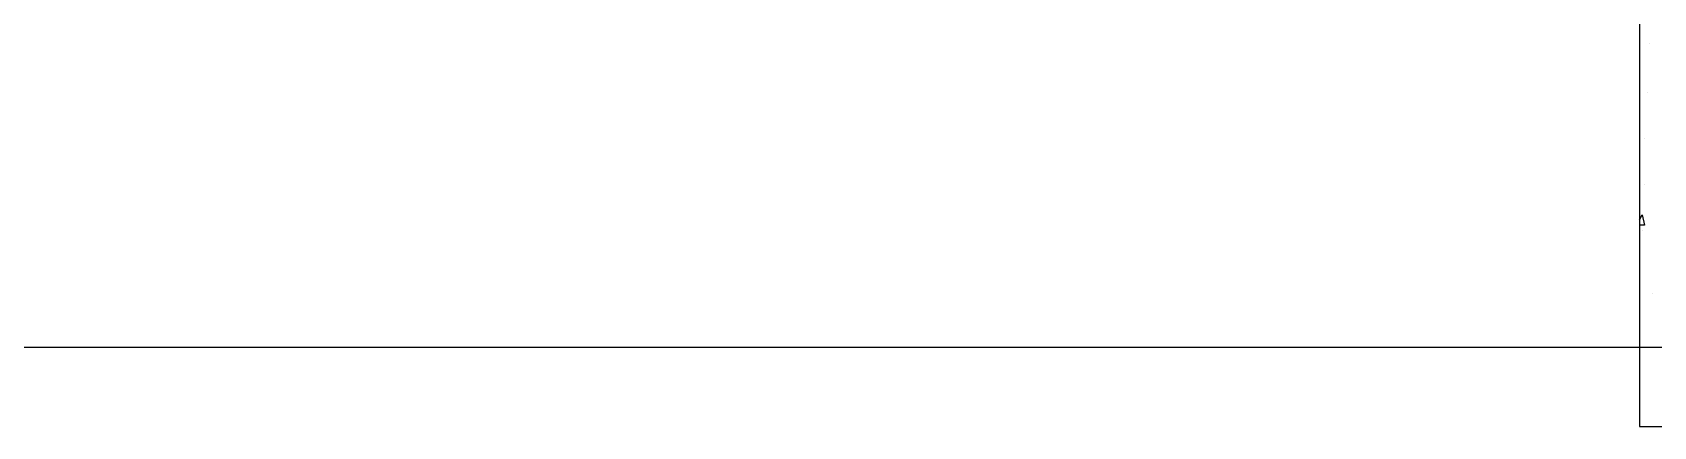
# Model space of a CAD drawing. Header units: inches. Extents: x 9636 to 21597, y -10243 to 557.
# Drawn here: x 14357.6 to 14474.4, y -2410.2 to -2381.8 of the extents above; entities that cross this region are included whole.
import ezdxf

# ---------------------------------------------------------------- set-up
doc = ezdxf.new("R2010")
doc.units = ezdxf.units.IN
doc.header["$MEASUREMENT"] = 0
doc.layers.add('PDF2_0', color=7, linetype='Continuous')
doc.layers.add('PDF2_IEL-HATCH-002', color=7, linetype='Continuous', true_color=0xd7ebd2)

msp = doc.modelspace()

# ---------------------------------------------------------------- linework, layer by layer
at = {"layer": 'PDF2_0', "lineweight": 25}
msp.add_lwpolyline([(14473.37, -2326.24), (14473.37, -2410.21), (14482.38, -2410.21), (14482.38, -2326.24)], dxfattribs=at)
at = {"layer": 'PDF2_0', "color": 5, "lineweight": 25}
msp.add_lwpolyline([(14476.31, -2404.51), (14181.6, -2404.51), (14181.23, -2404.51)], dxfattribs=at)
at = {"layer": 'PDF2_IEL-HATCH-002', "color": 251, "lineweight": 25, "true_color": 0x636466}
for points in [[(14474.11, -2382.64), (14474.11, -2382.64)], [(14473.92, -2386.14), (14473.92, -2386.14)], [(14473.74, -2389.44), (14473.74, -2389.44)], [(14473.74, -2392.75), (14473.74, -2392.75)], [(14473.37, -2395.32), (14473.56, -2394.95), (14473.74, -2395.69), (14473.37, -2395.69)], [(14473.56, -2396.06), (14473.56, -2396.06)], [(14473.37, -2399.36), (14473.37, -2399.36)], [(14474.29, -2400.65), (14474.29, -2400.65)]]:
    msp.add_lwpolyline(points, dxfattribs=at)

doc.saveas('drawing.dxf')
